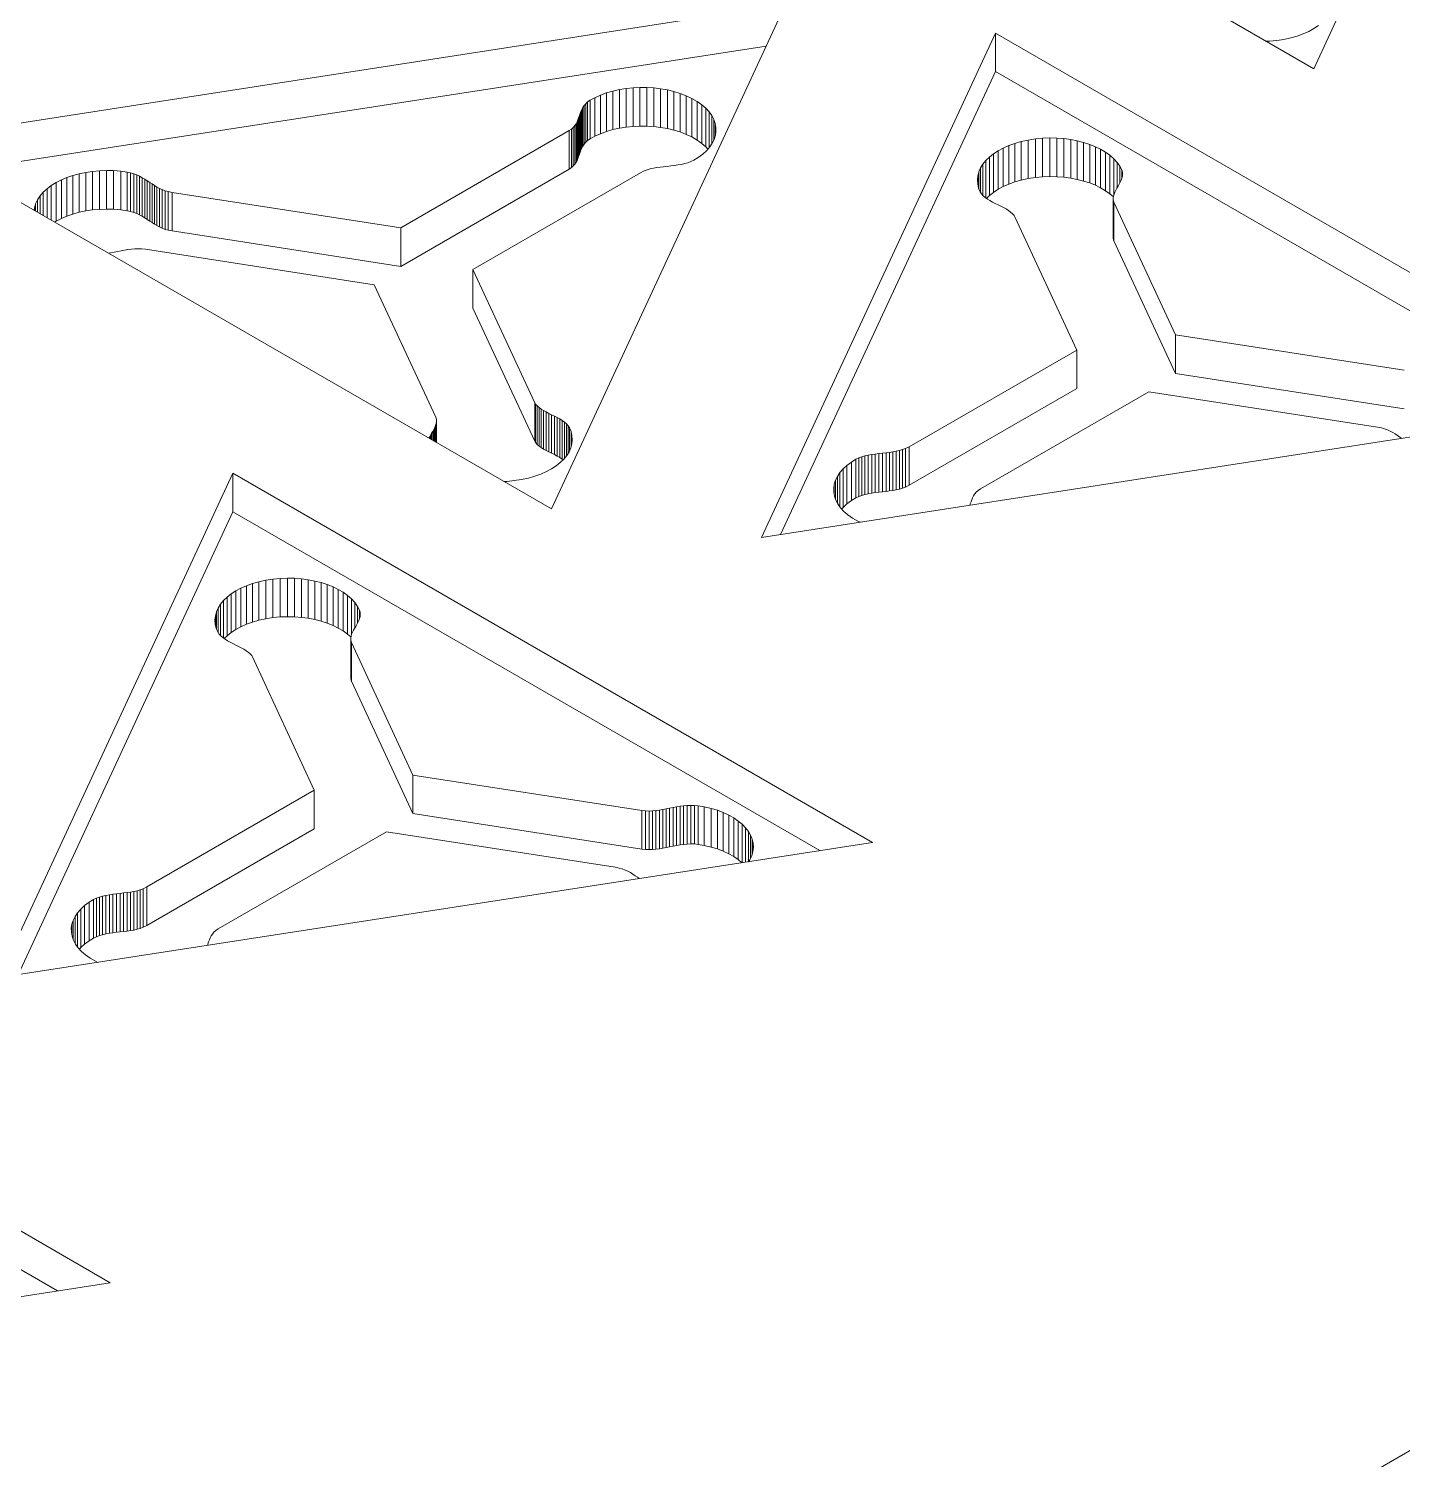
# Model space of a CAD drawing. Header units: inches. Extents: x 2.5 to 18.9, y 2.6 to 12.3.
# Drawn here: x 13.245 to 15.061, y 4.526 to 6.418 of the extents above; entities that cross this region are included whole.
import ezdxf

# ---------------------------------------------------------------- set-up
doc = ezdxf.new("R2010")
doc.units = ezdxf.units.IN
doc.header["$MEASUREMENT"] = 0

# ---------------------------------------------------------------- blocks, each defined once
blk = doc.blocks.new('A$C39963D99')
at = {"color": 0, "linetype": 'Continuous', "lineweight": 0, "extrusion": (3.33067e-16, 0.816497, 0.57735)}
for p, q in [((18.389, -3.5694), (18.0795, -4.2363)), ((18.0795, -4.2363), (17.2339, -3.7481)), ((15.2028, -7.7975), (22.0617, -3.8375)), ((16.2258, -4.3302), (17.3809, -4.1515)), ((17.3809, -4.1515), (17.0714, -4.8184)), ((18.0856, -4.1793), (18.0795, -4.1833)), ((17.349, -4.8561), (17.6584, -4.1892)), ((17.6584, -4.2402), (17.6584, -4.1892)), ((17.6584, -4.1892), (18.5041, -4.6774)), ((18.0304, -4.199), (18.0208, -4.1999)), ((18.0399, -4.1975), (18.0304, -4.199)), ((18.0489, -4.1955), (18.0399, -4.1975)), ((18.0574, -4.1931), (18.0489, -4.1955)), ((18.0654, -4.1902), (18.0574, -4.1931)), ((18.0728, -4.1869), (18.0654, -4.1902)), ((18.0795, -4.1833), (18.0728, -4.1869)), ((17.3554, -4.2064), (16.2955, -4.3704)), ((18.0208, -4.1999), (18.0166, -4.2)), ((17.6584, -4.2402), (17.3745, -4.8522)), ((18.4344, -4.6882), (17.6584, -4.2402)), ((17.1225, -4.2781), (17.1287, -4.2747)), ((17.1287, -4.2747), (17.1363, -4.2713)), ((17.1287, -4.3257), (17.1287, -4.2747)), ((17.1363, -4.2713), (17.1444, -4.2683)), ((17.1363, -4.3223), (17.1363, -4.2713)), ((17.1444, -4.2683), (17.1528, -4.2659)), ((17.1444, -4.3194), (17.1444, -4.2683)), ((17.1528, -4.2659), (17.1614, -4.264)), ((17.1528, -4.3169), (17.1528, -4.2659)), ((17.1614, -4.264), (17.1703, -4.2626)), ((17.1614, -4.315), (17.1614, -4.264)), ((17.1703, -4.2626), (17.1794, -4.2616)), ((17.1703, -4.3136), (17.1703, -4.2626)), ((17.1794, -4.2616), (17.1885, -4.2612)), ((17.1794, -4.3127), (17.1794, -4.2616)), ((17.1885, -4.3122), (17.1885, -4.2612)), ((17.1885, -4.2612), (17.1977, -4.2613)), ((17.1977, -4.3123), (17.1977, -4.2613)), ((17.1977, -4.2613), (17.2068, -4.2618)), ((17.2068, -4.3128), (17.2068, -4.2618)), ((17.2068, -4.2618), (17.2158, -4.2629)), ((17.2158, -4.3139), (17.2158, -4.2629)), ((17.2158, -4.2629), (17.2247, -4.2644)), ((17.2247, -4.3154), (17.2247, -4.2644)), ((17.2247, -4.2644), (17.2333, -4.2665)), ((17.2333, -4.3175), (17.2333, -4.2665)), ((17.2333, -4.2665), (17.2416, -4.269)), ((17.2416, -4.32), (17.2416, -4.269)), ((17.2416, -4.269), (17.2495, -4.2721)), ((17.2495, -4.3231), (17.2495, -4.2721)), ((17.2495, -4.2721), (17.257, -4.2756)), ((17.1093, -4.2957), (17.1103, -4.293)), ((17.1103, -4.293), (17.1115, -4.2903)), ((17.1103, -4.344), (17.1103, -4.293)), ((17.1115, -4.2903), (17.1129, -4.2876)), ((17.1115, -4.3413), (17.1115, -4.2903)), ((17.1129, -4.2876), (17.1146, -4.2851)), ((17.1129, -4.3387), (17.1129, -4.2876)), ((17.1146, -4.2851), (17.1168, -4.2826)), ((17.1146, -4.3361), (17.1146, -4.2851)), ((17.1168, -4.2826), (17.1193, -4.2803)), ((17.1168, -4.3336), (17.1168, -4.2826)), ((17.1193, -4.2803), (17.1225, -4.2781)), ((17.1193, -4.3313), (17.1193, -4.2803)), ((17.1225, -4.3291), (17.1225, -4.2781)), ((17.257, -4.3266), (17.257, -4.2756)), ((17.257, -4.2756), (17.264, -4.2796)), ((17.264, -4.3306), (17.264, -4.2796)), ((17.264, -4.2796), (17.2701, -4.2839)), ((17.2701, -4.335), (17.2701, -4.2839)), ((17.2701, -4.2839), (17.2754, -4.2885)), ((17.2754, -4.3395), (17.2754, -4.2885)), ((17.2754, -4.2885), (17.2798, -4.2933)), ((17.2798, -4.3409), (17.2798, -4.2933)), ((17.2798, -4.2933), (17.2833, -4.2983)), ((17.1003, -4.3139), (17.1023, -4.3115)), ((17.1023, -4.3115), (17.104, -4.309)), ((17.1023, -4.3625), (17.1023, -4.3115)), ((17.104, -4.309), (17.1053, -4.3065)), ((17.104, -4.3601), (17.104, -4.309)), ((17.1053, -4.3065), (17.1064, -4.3038)), ((17.1053, -4.3575), (17.1053, -4.3065)), ((17.1064, -4.3038), (17.1074, -4.3011)), ((17.1064, -4.3549), (17.1064, -4.3038)), ((17.1074, -4.3011), (17.1084, -4.2984)), ((17.1074, -4.3522), (17.1074, -4.3011)), ((17.1084, -4.2984), (17.1093, -4.2957)), ((17.1084, -4.3494), (17.1084, -4.2984)), ((17.1093, -4.3467), (17.1093, -4.2957)), ((17.1794, -4.3127), (17.1703, -4.3136)), ((17.1885, -4.3122), (17.1794, -4.3127)), ((17.1977, -4.3123), (17.1885, -4.3122)), ((17.2068, -4.3128), (17.1977, -4.3123)), ((17.2158, -4.3139), (17.2068, -4.3128)), ((17.2833, -4.3359), (17.2833, -4.2983)), ((17.2833, -4.2983), (17.286, -4.3034)), ((17.286, -4.3308), (17.286, -4.3034)), ((17.286, -4.3034), (17.2878, -4.3086)), ((17.2878, -4.3255), (17.2878, -4.3086)), ((17.2878, -4.3086), (17.2888, -4.3139)), ((17.0714, -4.8184), (16.2258, -4.3302)), ((16.8724, -4.4466), (17.0947, -4.3182)), ((17.0947, -4.3182), (17.0979, -4.3161)), ((17.0947, -4.3693), (17.0947, -4.3182)), ((17.0979, -4.3161), (17.1003, -4.3139)), ((17.0979, -4.3671), (17.0979, -4.3161)), ((17.1003, -4.3649), (17.1003, -4.3139)), ((17.1193, -4.3313), (17.1168, -4.3336)), ((17.1225, -4.3291), (17.1193, -4.3313)), ((17.1287, -4.3257), (17.1225, -4.3291)), ((17.1363, -4.3223), (17.1287, -4.3257)), ((17.1444, -4.3194), (17.1363, -4.3223)), ((17.1528, -4.3169), (17.1444, -4.3194)), ((17.1614, -4.315), (17.1528, -4.3169)), ((17.1703, -4.3136), (17.1614, -4.315)), ((17.2247, -4.3154), (17.2158, -4.3139)), ((17.2333, -4.3175), (17.2247, -4.3154)), ((17.2416, -4.32), (17.2333, -4.3175)), ((17.2495, -4.3231), (17.2416, -4.32)), ((17.257, -4.3266), (17.2495, -4.3231)), ((17.264, -4.3306), (17.257, -4.3266)), ((17.2701, -4.335), (17.264, -4.3306)), ((17.2865, -4.3297), (17.2841, -4.3348)), ((17.2882, -4.3244), (17.2865, -4.3297)), ((17.2889, -4.3192), (17.2882, -4.3244)), ((17.2888, -4.3199), (17.2888, -4.3139)), ((17.2888, -4.3139), (17.2889, -4.3192)), ((17.6927, -4.3326), (17.7018, -4.3306)), ((17.7018, -4.3306), (17.7113, -4.3291)), ((17.7018, -4.3816), (17.7018, -4.3306)), ((17.7113, -4.3291), (17.7208, -4.3282)), ((17.7113, -4.3801), (17.7113, -4.3291)), ((17.7208, -4.3282), (17.7304, -4.3279)), ((17.7208, -4.3792), (17.7208, -4.3282)), ((17.7304, -4.3789), (17.7304, -4.3279)), ((17.7304, -4.3279), (17.7397, -4.3281)), ((17.7397, -4.3791), (17.7397, -4.3281)), ((17.7397, -4.3281), (17.749, -4.3288)), ((17.749, -4.3798), (17.749, -4.3288)), ((17.749, -4.3288), (17.758, -4.33)), ((17.758, -4.381), (17.758, -4.33)), ((17.758, -4.33), (17.7667, -4.3317)), ((17.7667, -4.3827), (17.7667, -4.3317)), ((17.7667, -4.3317), (17.7751, -4.3338)), ((17.1084, -4.3494), (17.1074, -4.3522)), ((17.1093, -4.3467), (17.1084, -4.3494)), ((17.1103, -4.344), (17.1093, -4.3467)), ((17.1115, -4.3413), (17.1103, -4.344)), ((17.1129, -4.3387), (17.1115, -4.3413)), ((17.1146, -4.3361), (17.1129, -4.3387)), ((17.1168, -4.3336), (17.1146, -4.3361)), ((17.2715, -4.3493), (17.2656, -4.3537)), ((17.2754, -4.3395), (17.2701, -4.335)), ((17.2765, -4.3447), (17.2715, -4.3493)), ((17.2783, -4.3427), (17.2754, -4.3395)), ((17.2807, -4.3398), (17.2765, -4.3447)), ((17.2841, -4.3348), (17.2807, -4.3398)), ((17.6506, -4.3531), (17.656, -4.3488)), ((17.656, -4.3488), (17.6621, -4.3448)), ((17.656, -4.3998), (17.656, -4.3488)), ((17.6621, -4.3448), (17.6688, -4.3412)), ((17.6621, -4.3958), (17.6621, -4.3448)), ((17.6688, -4.3412), (17.6762, -4.3379)), ((17.6688, -4.3922), (17.6688, -4.3412)), ((17.6762, -4.3379), (17.6842, -4.335)), ((17.6762, -4.3889), (17.6762, -4.3379)), ((17.6842, -4.335), (17.6927, -4.3326)), ((17.6842, -4.386), (17.6842, -4.335)), ((17.6927, -4.3836), (17.6927, -4.3326)), ((17.7751, -4.3848), (17.7751, -4.3338)), ((17.7751, -4.3338), (17.7831, -4.3364)), ((17.7831, -4.3874), (17.7831, -4.3364)), ((17.7831, -4.3364), (17.7906, -4.3394)), ((17.7906, -4.3905), (17.7906, -4.3394)), ((17.7906, -4.3394), (17.7976, -4.3428)), ((17.7976, -4.3939), (17.7976, -4.3428)), ((17.7976, -4.3428), (17.8041, -4.3466)), ((17.8041, -4.3977), (17.8041, -4.3466)), ((17.8041, -4.3466), (17.8099, -4.3508)), ((17.8099, -4.4019), (17.8099, -4.3508)), ((17.8099, -4.3508), (17.8151, -4.3553)), ((17.0947, -4.3693), (16.8724, -4.4977)), ((17.0979, -4.3671), (17.0947, -4.3693)), ((17.1003, -4.3649), (17.0979, -4.3671)), ((17.1023, -4.3625), (17.1003, -4.3649)), ((17.104, -4.3601), (17.1023, -4.3625)), ((17.1053, -4.3575), (17.104, -4.3601)), ((17.1064, -4.3549), (17.1053, -4.3575)), ((17.1074, -4.3522), (17.1064, -4.3549)), ((17.2019, -4.3689), (17.1979, -4.37)), ((17.2062, -4.3679), (17.2019, -4.3689)), ((17.2106, -4.3671), (17.2062, -4.3679)), ((17.2152, -4.3665), (17.2106, -4.3671)), ((17.2198, -4.3659), (17.2152, -4.3665)), ((17.2245, -4.3654), (17.2198, -4.3659)), ((17.2293, -4.3649), (17.2245, -4.3654)), ((17.234, -4.3643), (17.2293, -4.3649)), ((17.2386, -4.3636), (17.234, -4.3643)), ((17.2432, -4.3628), (17.2386, -4.3636)), ((17.2476, -4.3618), (17.2432, -4.3628)), ((17.2519, -4.3606), (17.2476, -4.3618)), ((17.2559, -4.3591), (17.2519, -4.3606)), ((17.2597, -4.3573), (17.2559, -4.3591)), ((17.2656, -4.3537), (17.2597, -4.3573)), ((17.6366, -4.3726), (17.6389, -4.3674)), ((17.6389, -4.3674), (17.642, -4.3624)), ((17.6389, -4.4001), (17.6389, -4.3674)), ((17.642, -4.3624), (17.6459, -4.3576)), ((17.642, -4.404), (17.642, -4.3624)), ((17.6459, -4.3576), (17.6506, -4.3531)), ((17.6459, -4.4073), (17.6459, -4.3576)), ((17.6506, -4.4041), (17.6506, -4.3531)), ((17.8151, -4.4027), (17.8151, -4.3553)), ((17.8151, -4.3553), (17.8195, -4.3602)), ((17.8195, -4.3936), (17.8195, -4.3602)), ((17.8195, -4.3602), (17.8231, -4.3653)), ((17.8231, -4.3871), (17.8231, -4.3653)), ((17.8231, -4.3653), (17.8256, -4.3701)), ((16.4101, -4.3907), (16.4165, -4.3868)), ((16.4165, -4.3868), (16.4234, -4.3833)), ((16.4165, -4.4378), (16.4165, -4.3868)), ((16.4234, -4.3833), (16.4308, -4.3802)), ((16.4234, -4.4343), (16.4234, -4.3833)), ((16.4308, -4.3802), (16.4387, -4.3775)), ((16.4308, -4.4312), (16.4308, -4.3802)), ((16.4387, -4.3775), (16.4469, -4.3752)), ((16.4387, -4.4285), (16.4387, -4.3775)), ((16.4469, -4.3752), (16.4556, -4.3734)), ((16.4469, -4.4262), (16.4469, -4.3752)), ((16.4556, -4.3734), (16.4645, -4.3721)), ((16.4556, -4.4244), (16.4556, -4.3734)), ((16.4645, -4.3721), (16.4737, -4.3712)), ((16.4645, -4.4231), (16.4645, -4.3721)), ((16.4737, -4.3712), (16.4831, -4.3709)), ((16.4737, -4.4223), (16.4737, -4.3712)), ((16.4831, -4.4219), (16.4831, -4.3709)), ((16.4831, -4.3709), (16.4925, -4.3711)), ((16.4925, -4.4222), (16.4925, -4.3711)), ((16.4925, -4.3711), (16.5021, -4.3719)), ((16.5021, -4.4229), (16.5021, -4.3719)), ((16.5021, -4.3719), (16.5105, -4.373)), ((16.5105, -4.4241), (16.5105, -4.373)), ((16.5105, -4.373), (16.515, -4.374)), ((16.515, -4.4251), (16.515, -4.374)), ((16.515, -4.374), (16.5193, -4.3753)), ((16.5193, -4.4263), (16.5193, -4.3753)), ((16.5193, -4.3753), (16.5232, -4.3768)), ((16.5232, -4.4279), (16.5232, -4.3768)), ((16.5232, -4.3768), (16.5269, -4.3786)), ((16.5269, -4.4296), (16.5269, -4.3786)), ((16.5269, -4.3786), (16.5304, -4.3804)), ((16.5304, -4.4315), (16.5304, -4.3804)), ((16.5304, -4.3804), (16.5338, -4.3825)), ((16.5338, -4.4335), (16.5338, -4.3825)), ((16.5338, -4.3825), (16.537, -4.3845)), ((16.537, -4.4356), (16.537, -4.3845)), ((16.537, -4.3845), (16.5402, -4.3866)), ((16.5402, -4.4377), (16.5402, -4.3866)), ((16.5402, -4.3866), (16.5433, -4.3887)), ((16.5433, -4.4398), (16.5433, -4.3887)), ((16.5433, -4.3887), (16.5465, -4.3908)), ((17.189, -4.374), (16.9677, -4.5018)), ((17.1942, -4.3715), (17.189, -4.374)), ((17.1979, -4.37), (17.1942, -4.3715)), ((17.6346, -4.3833), (17.6351, -4.3779)), ((17.635, -4.3887), (17.6346, -4.3833)), ((17.6363, -4.3943), (17.635, -4.3887)), ((17.6351, -4.3779), (17.6366, -4.3726)), ((17.6351, -4.3895), (17.6351, -4.3779)), ((17.6366, -4.395), (17.6366, -4.3726)), ((17.6762, -4.3889), (17.6688, -4.3922)), ((17.6842, -4.386), (17.6762, -4.3889)), ((17.6927, -4.3836), (17.6842, -4.386)), ((17.7018, -4.3816), (17.6927, -4.3836)), ((17.7113, -4.3801), (17.7018, -4.3816)), ((17.7208, -4.3792), (17.7113, -4.3801)), ((17.7304, -4.3789), (17.7208, -4.3792)), ((17.7397, -4.3791), (17.7304, -4.3789)), ((17.749, -4.3798), (17.7397, -4.3791)), ((17.758, -4.381), (17.749, -4.3798)), ((17.7667, -4.3827), (17.758, -4.381)), ((17.7751, -4.3848), (17.7667, -4.3827)), ((17.7831, -4.3874), (17.7751, -4.3848)), ((17.7906, -4.3905), (17.7831, -4.3874)), ((17.8235, -4.3864), (17.8221, -4.3891)), ((17.8248, -4.3837), (17.8235, -4.3864)), ((17.8258, -4.3811), (17.8248, -4.3837)), ((17.8256, -4.3815), (17.8256, -4.3701)), ((17.8256, -4.3701), (17.8264, -4.3729)), ((17.8264, -4.3784), (17.8258, -4.3811)), ((17.8264, -4.3784), (17.8264, -4.3729)), ((17.8264, -4.3729), (17.8267, -4.3756)), ((17.8267, -4.3756), (17.8264, -4.3784)), ((16.3918, -4.4097), (16.3952, -4.4045)), ((16.3952, -4.4045), (16.3995, -4.3996)), ((16.3952, -4.428), (16.3952, -4.4045)), ((16.3995, -4.3996), (16.4045, -4.395)), ((16.3995, -4.4304), (16.3995, -4.3996)), ((16.4045, -4.395), (16.4101, -4.3907)), ((16.4045, -4.4333), (16.4045, -4.395)), ((16.4101, -4.4366), (16.4101, -4.3907)), ((16.5465, -4.4418), (16.5465, -4.3908)), ((16.5465, -4.3908), (16.5498, -4.3928)), ((16.5498, -4.4438), (16.5498, -4.3928)), ((16.5498, -4.3928), (16.5532, -4.3946)), ((16.5532, -4.4456), (16.5532, -4.3946)), ((16.5532, -4.3946), (16.5567, -4.3962)), ((16.5567, -4.4472), (16.5567, -4.3962)), ((16.5567, -4.3962), (16.5605, -4.3976)), ((16.5605, -4.4487), (16.5605, -4.3976)), ((16.5605, -4.3976), (16.5645, -4.3988)), ((16.5645, -4.4498), (16.5645, -4.3988)), ((16.5645, -4.3988), (16.57, -4.3999)), ((16.57, -4.4509), (16.57, -4.3999)), ((16.57, -4.3999), (16.8724, -4.4466)), ((17.6383, -4.3991), (17.6363, -4.3943)), ((17.64, -4.4018), (17.6383, -4.3991)), ((17.6422, -4.4042), (17.64, -4.4018)), ((17.6449, -4.4065), (17.6422, -4.4042)), ((17.6479, -4.4086), (17.6449, -4.4065)), ((17.6506, -4.4041), (17.6468, -4.4079)), ((17.656, -4.3998), (17.6506, -4.4041)), ((17.6621, -4.3958), (17.656, -4.3998)), ((17.6688, -4.3922), (17.6621, -4.3958)), ((17.7976, -4.3939), (17.7906, -4.3905)), ((17.8041, -4.3977), (17.7976, -4.3939)), ((17.8099, -4.4019), (17.8041, -4.3977)), ((17.8144, -4.4057), (17.8099, -4.4019)), ((17.8145, -4.4048), (17.8141, -4.4074)), ((17.8141, -4.4584), (17.8141, -4.4074)), ((17.8141, -4.4074), (17.8142, -4.41)), ((17.8153, -4.4021), (17.8145, -4.4048)), ((17.8163, -4.3995), (17.8153, -4.4021)), ((17.8176, -4.3969), (17.8163, -4.3995)), ((17.8191, -4.3943), (17.8176, -4.3969)), ((17.8206, -4.3917), (17.8191, -4.3943)), ((17.8221, -4.3891), (17.8206, -4.3917)), ((16.3874, -4.4235), (16.3877, -4.4207)), ((16.3877, -4.4207), (16.3893, -4.4152)), ((16.3877, -4.4236), (16.3877, -4.4207)), ((16.3893, -4.4152), (16.3918, -4.4097)), ((16.3893, -4.4245), (16.3893, -4.4152)), ((16.3918, -4.426), (16.3918, -4.4097)), ((16.4469, -4.4262), (16.4387, -4.4285)), ((16.4556, -4.4244), (16.4469, -4.4262)), ((16.4645, -4.4231), (16.4556, -4.4244)), ((16.4737, -4.4223), (16.4645, -4.4231)), ((16.4831, -4.4219), (16.4737, -4.4223)), ((16.4925, -4.4222), (16.4831, -4.4219)), ((16.5021, -4.4229), (16.4925, -4.4222)), ((16.5105, -4.4241), (16.5021, -4.4229)), ((16.515, -4.4251), (16.5105, -4.4241)), ((16.5193, -4.4263), (16.515, -4.4251)), ((16.5232, -4.4279), (16.5193, -4.4263)), ((17.6511, -4.4107), (17.6479, -4.4086)), ((17.6546, -4.4126), (17.6511, -4.4107)), ((17.6582, -4.4145), (17.6546, -4.4126)), ((17.6619, -4.4163), (17.6582, -4.4145)), ((17.6656, -4.4181), (17.6619, -4.4163)), ((17.6691, -4.42), (17.6656, -4.4181)), ((17.6726, -4.4218), (17.6691, -4.42)), ((17.6757, -4.4238), (17.6726, -4.4218)), ((17.6786, -4.4259), (17.6757, -4.4238)), ((17.6811, -4.428), (17.6786, -4.4259)), ((17.8142, -4.461), (17.8142, -4.41)), ((17.8142, -4.41), (17.815, -4.4129)), ((17.815, -4.4639), (17.815, -4.4129)), ((17.815, -4.4129), (17.8964, -4.5882)), ((16.4165, -4.4378), (16.4145, -4.4391)), ((16.4234, -4.4343), (16.4165, -4.4378)), ((16.4308, -4.4312), (16.4234, -4.4343)), ((16.4387, -4.4285), (16.4308, -4.4312)), ((16.5269, -4.4296), (16.5232, -4.4279)), ((16.5304, -4.4315), (16.5269, -4.4296)), ((16.5338, -4.4335), (16.5304, -4.4315)), ((16.537, -4.4356), (16.5338, -4.4335)), ((16.5402, -4.4377), (16.537, -4.4356)), ((16.5433, -4.4398), (16.5402, -4.4377)), ((16.5465, -4.4418), (16.5433, -4.4398)), ((16.5498, -4.4438), (16.5465, -4.4418)), ((16.5532, -4.4456), (16.5498, -4.4438)), ((16.5567, -4.4472), (16.5532, -4.4456)), ((17.6831, -4.4304), (17.6811, -4.428)), ((17.6842, -4.4321), (17.6831, -4.4304)), ((17.7659, -4.6083), (17.6842, -4.4321)), ((16.5605, -4.4487), (16.5567, -4.4472)), ((16.5645, -4.4498), (16.5605, -4.4487)), ((16.57, -4.4509), (16.5645, -4.4498)), ((16.8724, -4.4977), (16.57, -4.4509)), ((16.8724, -4.4977), (16.8724, -4.4466)), ((17.8142, -4.461), (17.8141, -4.4584)), ((17.815, -4.4639), (17.8142, -4.461)), ((17.8964, -4.6392), (17.815, -4.4639)), ((16.4886, -4.4798), (16.4858, -4.4803)), ((16.4932, -4.4789), (16.4886, -4.4798)), ((16.4978, -4.478), (16.4932, -4.4789)), ((16.5024, -4.4771), (16.4978, -4.478)), ((16.5069, -4.4762), (16.5024, -4.4771)), ((16.5114, -4.4755), (16.5069, -4.4762)), ((16.516, -4.4749), (16.5114, -4.4755)), ((16.5205, -4.4745), (16.516, -4.4749)), ((16.525, -4.4743), (16.5205, -4.4745)), ((16.5295, -4.4745), (16.525, -4.4743)), ((16.5345, -4.475), (16.5295, -4.4745)), ((16.8372, -4.5219), (16.5345, -4.475)), ((16.9677, -4.5528), (16.9677, -4.5018)), ((16.9677, -4.5018), (17.0494, -4.6779)), ((16.9186, -4.6972), (16.8372, -4.5219)), ((17.0494, -4.729), (16.9677, -4.5528)), ((17.8964, -4.6392), (17.8964, -4.5882)), ((17.8964, -4.5882), (18.1991, -4.635)), ((17.5446, -4.7361), (17.7659, -4.6083)), ((17.7659, -4.6593), (17.7659, -4.6083)), ((18.1991, -4.6861), (17.8964, -4.6392)), ((17.7659, -4.6593), (17.5446, -4.7871)), ((17.8612, -4.6634), (17.6388, -4.7918)), ((18.1636, -4.7102), (17.8612, -4.6634)), ((17.0494, -4.729), (17.0494, -4.6779)), ((17.0494, -4.6779), (17.0505, -4.6797)), ((17.0505, -4.7307), (17.0505, -4.6797)), ((17.0505, -4.6797), (17.0525, -4.682)), ((17.0525, -4.7331), (17.0525, -4.682)), ((17.0525, -4.682), (17.055, -4.6842)), ((17.055, -4.7352), (17.055, -4.6842)), ((17.055, -4.6842), (17.0579, -4.6863)), ((17.0579, -4.7373), (17.0579, -4.6863)), ((17.0579, -4.6863), (17.061, -4.6882)), ((17.061, -4.7393), (17.061, -4.6882)), ((17.061, -4.6882), (17.0644, -4.6901)), ((17.0644, -4.7411), (17.0644, -4.6901)), ((17.0644, -4.6901), (17.068, -4.692)), ((18.5041, -4.6774), (17.349, -4.8561)), ((16.916, -4.7132), (16.9173, -4.7105)), ((16.9173, -4.7105), (16.9183, -4.7079)), ((16.9173, -4.7294), (16.9173, -4.7105)), ((16.9183, -4.7079), (16.9191, -4.7053)), ((16.9183, -4.73), (16.9183, -4.7079)), ((16.9193, -4.7001), (16.9186, -4.6972)), ((16.9191, -4.7053), (16.9195, -4.7027)), ((16.9191, -4.7304), (16.9191, -4.7053)), ((16.9195, -4.7027), (16.9193, -4.7001)), ((16.9195, -4.7306), (16.9195, -4.7027)), ((17.068, -4.743), (17.068, -4.692)), ((17.068, -4.692), (17.0717, -4.6938)), ((17.0717, -4.7448), (17.0717, -4.6938)), ((17.0717, -4.6938), (17.0753, -4.6956)), ((17.0753, -4.7466), (17.0753, -4.6956)), ((17.0753, -4.6956), (17.079, -4.6975)), ((17.079, -4.7485), (17.079, -4.6975)), ((17.079, -4.6975), (17.0824, -4.6994)), ((17.0824, -4.7504), (17.0824, -4.6994)), ((17.0824, -4.6994), (17.0857, -4.7014)), ((17.0857, -4.7525), (17.0857, -4.7014)), ((17.0857, -4.7014), (17.0887, -4.7036)), ((17.0887, -4.7511), (17.0887, -4.7036)), ((17.0887, -4.7036), (17.0914, -4.7059)), ((17.0914, -4.7479), (17.0914, -4.7059)), ((17.0914, -4.7059), (17.0936, -4.7083)), ((17.0936, -4.7444), (17.0936, -4.7083)), ((17.0936, -4.7083), (17.0953, -4.711)), ((18.1691, -4.7113), (18.1636, -4.7102)), ((16.9095, -4.7249), (16.9101, -4.7237)), ((16.9101, -4.7237), (16.9115, -4.721)), ((16.9101, -4.7252), (16.9101, -4.7237)), ((16.9115, -4.721), (16.913, -4.7184)), ((16.9115, -4.726), (16.9115, -4.721)), ((16.913, -4.7184), (16.9145, -4.7158)), ((16.913, -4.7269), (16.913, -4.7184)), ((16.9145, -4.7158), (16.916, -4.7132)), ((16.9145, -4.7278), (16.9145, -4.7158)), ((16.916, -4.7286), (16.916, -4.7132)), ((17.0505, -4.7307), (17.0494, -4.729)), ((17.0953, -4.7413), (17.0953, -4.711)), ((17.0953, -4.711), (17.0973, -4.7158)), ((17.0973, -4.7364), (17.0973, -4.7158)), ((17.0973, -4.7158), (17.0986, -4.7213)), ((17.099, -4.7268), (17.0984, -4.7322)), ((17.0986, -4.7304), (17.0986, -4.7213)), ((17.0986, -4.7213), (17.099, -4.7268)), ((18.1731, -4.7124), (18.1691, -4.7113)), ((18.1769, -4.7139), (18.1731, -4.7124)), ((18.1804, -4.7155), (18.1769, -4.7139)), ((18.1838, -4.7173), (18.1804, -4.7155)), ((18.1871, -4.7193), (18.1838, -4.7173)), ((18.1903, -4.7213), (18.1871, -4.7193)), ((18.1934, -4.7234), (18.1903, -4.7213)), ((18.1959, -4.7251), (18.1934, -4.7234)), ((17.0525, -4.7331), (17.0505, -4.7307)), ((17.055, -4.7352), (17.0525, -4.7331)), ((17.0579, -4.7373), (17.055, -4.7352)), ((17.061, -4.7393), (17.0579, -4.7373)), ((17.0644, -4.7411), (17.061, -4.7393)), ((17.068, -4.743), (17.0644, -4.7411)), ((17.0717, -4.7448), (17.068, -4.743)), ((17.0753, -4.7466), (17.0717, -4.7448)), ((17.079, -4.7485), (17.0753, -4.7466)), ((17.0916, -4.7477), (17.0877, -4.7524)), ((17.0947, -4.7427), (17.0916, -4.7477)), ((17.097, -4.7375), (17.0947, -4.7427)), ((17.0984, -4.7322), (17.097, -4.7375)), ((17.4817, -4.7495), (17.486, -4.7483)), ((17.486, -4.7483), (17.4904, -4.7473)), ((17.486, -4.7993), (17.486, -4.7483)), ((17.4904, -4.7473), (17.4949, -4.7465)), ((17.4904, -4.7983), (17.4904, -4.7473)), ((17.4949, -4.7465), (17.4996, -4.7458)), ((17.4949, -4.7975), (17.4949, -4.7465)), ((17.4996, -4.7458), (17.5043, -4.7452)), ((17.4996, -4.7968), (17.4996, -4.7458)), ((17.5043, -4.7452), (17.5091, -4.7447)), ((17.5043, -4.7962), (17.5043, -4.7452)), ((17.5091, -4.7447), (17.5138, -4.7442)), ((17.5091, -4.7957), (17.5091, -4.7447)), ((17.5138, -4.7442), (17.5184, -4.7436)), ((17.5138, -4.7952), (17.5138, -4.7442)), ((17.5184, -4.7436), (17.523, -4.7429)), ((17.5184, -4.7946), (17.5184, -4.7436)), ((17.523, -4.7429), (17.5274, -4.7421)), ((17.523, -4.794), (17.523, -4.7429)), ((17.5274, -4.7421), (17.5316, -4.7412)), ((17.5274, -4.7932), (17.5274, -4.7421)), ((17.5316, -4.7412), (17.5357, -4.74)), ((17.5316, -4.7922), (17.5316, -4.7412)), ((17.5357, -4.74), (17.5394, -4.7386)), ((17.5357, -4.7911), (17.5357, -4.74)), ((17.5394, -4.7386), (17.5446, -4.7361)), ((17.5394, -4.7896), (17.5394, -4.7386)), ((17.5446, -4.7871), (17.5446, -4.7361)), ((17.0715, -4.7653), (17.0647, -4.7689)), ((17.0776, -4.7613), (17.0715, -4.7653)), ((17.083, -4.757), (17.0776, -4.7613)), ((17.0824, -4.7504), (17.079, -4.7485)), ((17.0857, -4.7525), (17.0824, -4.7504)), ((17.0877, -4.7524), (17.083, -4.757)), ((17.0868, -4.7533), (17.0857, -4.7525)), ((17.4529, -4.7703), (17.4571, -4.7654)), ((17.4571, -4.7654), (17.4621, -4.7608)), ((17.4571, -4.8164), (17.4571, -4.7654)), ((17.4621, -4.7608), (17.468, -4.7564)), ((17.4621, -4.8118), (17.4621, -4.7608)), ((17.468, -4.7564), (17.4739, -4.7528)), ((17.468, -4.8074), (17.468, -4.7564)), ((17.4739, -4.7528), (17.4777, -4.751)), ((17.4739, -4.8038), (17.4739, -4.7528)), ((17.4777, -4.751), (17.4817, -4.7495)), ((17.4777, -4.802), (17.4777, -4.751)), ((17.4817, -4.8005), (17.4817, -4.7495)), ((16.3409, -5.4381), (16.6503, -4.7712)), ((16.6503, -4.8223), (16.6503, -4.7712)), ((16.6503, -4.7712), (17.496, -5.2594)), ((17.0127, -4.7819), (17.0085, -4.782)), ((17.0223, -4.781), (17.0127, -4.7819)), ((17.0318, -4.7795), (17.0223, -4.781)), ((17.0409, -4.7775), (17.0318, -4.7795)), ((17.0494, -4.7751), (17.0409, -4.7775)), ((17.0574, -4.7722), (17.0494, -4.7751)), ((17.0647, -4.7689), (17.0574, -4.7722)), ((17.4447, -4.7909), (17.4454, -4.7856)), ((17.4454, -4.7856), (17.447, -4.7804)), ((17.4454, -4.7997), (17.4454, -4.7856)), ((17.447, -4.7804), (17.4495, -4.7753)), ((17.447, -4.8052), (17.447, -4.7804)), ((17.4495, -4.7753), (17.4529, -4.7703)), ((17.4495, -4.8104), (17.4495, -4.7753)), ((17.4529, -4.8154), (17.4529, -4.7703)), ((17.4448, -4.7962), (17.4447, -4.7909)), ((17.4457, -4.8015), (17.4448, -4.7962)), ((17.4476, -4.8067), (17.4457, -4.8015)), ((17.4739, -4.8038), (17.468, -4.8074)), ((17.4777, -4.802), (17.4739, -4.8038)), ((17.4817, -4.8005), (17.4777, -4.802)), ((17.486, -4.7993), (17.4817, -4.8005)), ((17.4904, -4.7983), (17.486, -4.7993)), ((17.4949, -4.7975), (17.4904, -4.7983)), ((17.4996, -4.7968), (17.4949, -4.7975)), ((17.5043, -4.7962), (17.4996, -4.7968)), ((17.5091, -4.7957), (17.5043, -4.7962)), ((17.5138, -4.7952), (17.5091, -4.7957)), ((17.5184, -4.7946), (17.5138, -4.7952)), ((17.523, -4.794), (17.5184, -4.7946)), ((17.5274, -4.7932), (17.523, -4.794)), ((17.5316, -4.7922), (17.5274, -4.7932)), ((17.5357, -4.7911), (17.5316, -4.7922)), ((17.5394, -4.7896), (17.5357, -4.7911)), ((17.5446, -4.7871), (17.5394, -4.7896)), ((17.6283, -4.8036), (17.6271, -4.8062)), ((17.6296, -4.801), (17.6283, -4.8036)), ((17.6312, -4.7986), (17.6296, -4.801)), ((17.6332, -4.7962), (17.6312, -4.7986)), ((17.6357, -4.794), (17.6332, -4.7962)), ((17.6388, -4.7918), (17.6357, -4.794)), ((16.6503, -4.8223), (16.3664, -5.4342)), ((17.4263, -5.2702), (16.6503, -4.8223)), ((17.4503, -4.8118), (17.4476, -4.8067)), ((17.4538, -4.8168), (17.4503, -4.8118)), ((17.4582, -4.8216), (17.4538, -4.8168)), ((17.4571, -4.8164), (17.4553, -4.8184)), ((17.4621, -4.8118), (17.4571, -4.8164)), ((17.4635, -4.8261), (17.4582, -4.8216)), ((17.468, -4.8074), (17.4621, -4.8118)), ((17.6252, -4.8117), (17.6246, -4.8135)), ((17.6262, -4.8089), (17.6252, -4.8117)), ((17.6271, -4.8062), (17.6262, -4.8089)), ((17.4696, -4.8305), (17.4635, -4.8261)), ((17.4766, -4.8345), (17.4696, -4.8305)), ((17.4796, -4.8359), (17.4766, -4.8345)), ((16.6682, -4.9199), (16.6761, -4.917)), ((16.6761, -4.917), (16.6847, -4.9146)), ((16.6761, -4.968), (16.6761, -4.917)), ((16.6847, -4.9146), (16.6937, -4.9126)), ((16.6847, -4.9656), (16.6847, -4.9146)), ((16.6937, -4.9126), (16.7032, -4.9111)), ((16.6937, -4.9636), (16.6937, -4.9126)), ((16.7032, -4.9111), (16.7128, -4.9102)), ((16.7032, -4.9621), (16.7032, -4.9111)), ((16.7128, -4.9102), (16.7223, -4.9099)), ((16.7128, -4.9612), (16.7128, -4.9102)), ((16.7223, -4.9609), (16.7223, -4.9099)), ((16.7223, -4.9099), (16.7317, -4.9101)), ((16.7317, -4.9611), (16.7317, -4.9101)), ((16.7317, -4.9101), (16.7409, -4.9108)), ((16.7409, -4.9618), (16.7409, -4.9108)), ((16.7409, -4.9108), (16.7499, -4.912)), ((16.7499, -4.963), (16.7499, -4.912)), ((16.7499, -4.912), (16.7587, -4.9137)), ((16.7587, -4.9647), (16.7587, -4.9137)), ((16.7587, -4.9137), (16.767, -4.9158)), ((16.767, -4.9668), (16.767, -4.9158)), ((16.767, -4.9158), (16.775, -4.9184)), ((16.775, -4.9694), (16.775, -4.9184)), ((16.775, -4.9184), (16.7826, -4.9214)), ((16.6379, -4.9396), (16.6426, -4.9351)), ((16.6426, -4.9351), (16.648, -4.9308)), ((16.6426, -4.9861), (16.6426, -4.9351)), ((16.648, -4.9308), (16.654, -4.9268)), ((16.648, -4.9818), (16.648, -4.9308)), ((16.654, -4.9268), (16.6608, -4.9232)), ((16.654, -4.9778), (16.654, -4.9268)), ((16.6608, -4.9232), (16.6682, -4.9199)), ((16.6608, -4.9742), (16.6608, -4.9232)), ((16.6682, -4.9709), (16.6682, -4.9199)), ((16.7826, -4.9725), (16.7826, -4.9214)), ((16.7826, -4.9214), (16.7896, -4.9248)), ((16.7896, -4.9759), (16.7896, -4.9248)), ((16.7896, -4.9248), (16.796, -4.9286)), ((16.796, -4.9797), (16.796, -4.9286)), ((16.796, -4.9286), (16.8019, -4.9328)), ((16.8019, -4.9839), (16.8019, -4.9328)), ((16.8019, -4.9328), (16.807, -4.9373)), ((16.807, -4.9847), (16.807, -4.9373)), ((16.807, -4.9373), (16.8115, -4.9422)), ((16.6271, -4.9599), (16.6285, -4.9546)), ((16.6285, -4.9546), (16.6308, -4.9494)), ((16.6285, -4.977), (16.6285, -4.9546)), ((16.6308, -4.9494), (16.634, -4.9444)), ((16.6308, -4.9821), (16.6308, -4.9494)), ((16.634, -4.9444), (16.6379, -4.9396)), ((16.634, -4.986), (16.634, -4.9444)), ((16.6379, -4.9893), (16.6379, -4.9396)), ((16.8115, -4.9756), (16.8115, -4.9422)), ((16.8115, -4.9422), (16.8151, -4.9473)), ((16.8151, -4.9691), (16.8151, -4.9473)), ((16.8151, -4.9473), (16.8176, -4.9521)), ((16.8176, -4.9635), (16.8176, -4.9521)), ((16.8176, -4.9521), (16.8184, -4.9549)), ((16.8184, -4.9604), (16.8184, -4.9549)), ((16.8184, -4.9549), (16.8186, -4.9576)), ((16.6265, -4.9653), (16.6271, -4.9599)), ((16.6269, -4.9707), (16.6265, -4.9653)), ((16.6282, -4.9763), (16.6269, -4.9707)), ((16.6271, -4.9715), (16.6271, -4.9599)), ((16.6608, -4.9742), (16.654, -4.9778)), ((16.6682, -4.9709), (16.6608, -4.9742)), ((16.6761, -4.968), (16.6682, -4.9709)), ((16.6847, -4.9656), (16.6761, -4.968)), ((16.6937, -4.9636), (16.6847, -4.9656)), ((16.7032, -4.9621), (16.6937, -4.9636)), ((16.7128, -4.9612), (16.7032, -4.9621)), ((16.7223, -4.9609), (16.7128, -4.9612)), ((16.7317, -4.9611), (16.7223, -4.9609)), ((16.7409, -4.9618), (16.7317, -4.9611)), ((16.7499, -4.963), (16.7409, -4.9618)), ((16.7587, -4.9647), (16.7499, -4.963)), ((16.767, -4.9668), (16.7587, -4.9647)), ((16.775, -4.9694), (16.767, -4.9668)), ((16.7826, -4.9725), (16.775, -4.9694)), ((16.7896, -4.9759), (16.7826, -4.9725)), ((16.8126, -4.9737), (16.811, -4.9763)), ((16.8141, -4.9711), (16.8126, -4.9737)), ((16.8155, -4.9684), (16.8141, -4.9711)), ((16.8167, -4.9657), (16.8155, -4.9684)), ((16.8177, -4.9631), (16.8167, -4.9657)), ((16.8184, -4.9604), (16.8177, -4.9631)), ((16.8186, -4.9576), (16.8184, -4.9604)), ((16.6302, -4.9811), (16.6282, -4.9763)), ((16.6319, -4.9838), (16.6302, -4.9811)), ((16.6342, -4.9862), (16.6319, -4.9838)), ((16.6368, -4.9885), (16.6342, -4.9862)), ((16.6398, -4.9906), (16.6368, -4.9885)), ((16.6426, -4.9861), (16.6387, -4.9899)), ((16.6431, -4.9927), (16.6398, -4.9906)), ((16.648, -4.9818), (16.6426, -4.9861)), ((16.6466, -4.9946), (16.6431, -4.9927)), ((16.654, -4.9778), (16.648, -4.9818)), ((16.796, -4.9797), (16.7896, -4.9759)), ((16.8019, -4.9839), (16.796, -4.9797)), ((16.8063, -4.9877), (16.8019, -4.9839)), ((16.8064, -4.9868), (16.8061, -4.9894)), ((16.8061, -5.0404), (16.8061, -4.9894)), ((16.8061, -4.9894), (16.8062, -4.992)), ((16.8062, -5.043), (16.8062, -4.992)), ((16.8062, -4.992), (16.8069, -4.9949)), ((16.8072, -4.9841), (16.8064, -4.9868)), ((16.8083, -4.9815), (16.8072, -4.9841)), ((16.8096, -4.9789), (16.8083, -4.9815)), ((16.811, -4.9763), (16.8096, -4.9789)), ((16.6502, -4.9965), (16.6466, -4.9946)), ((16.6539, -4.9983), (16.6502, -4.9965)), ((16.6575, -5.0001), (16.6539, -4.9983)), ((16.6611, -5.002), (16.6575, -5.0001)), ((16.6645, -5.0038), (16.6611, -5.002)), ((16.6677, -5.0058), (16.6645, -5.0038)), ((16.6706, -5.0079), (16.6677, -5.0058)), ((16.673, -5.01), (16.6706, -5.0079)), ((16.6751, -5.0124), (16.673, -5.01)), ((16.6761, -5.0141), (16.6751, -5.0124)), ((16.8069, -5.0459), (16.8069, -4.9949)), ((16.8069, -4.9949), (16.8883, -5.1702)), ((16.7578, -5.1903), (16.6761, -5.0141)), ((16.8062, -5.043), (16.8061, -5.0404)), ((16.8069, -5.0459), (16.8062, -5.043)), ((16.8883, -5.2212), (16.8069, -5.0459)), ((16.8883, -5.2212), (16.8883, -5.1702)), ((16.8883, -5.1702), (17.191, -5.217)), ((16.5365, -5.3181), (16.7578, -5.1903)), ((16.7578, -5.2413), (16.7578, -5.1903)), ((17.191, -5.2681), (16.8883, -5.2212)), ((17.191, -5.2681), (17.191, -5.217)), ((17.191, -5.217), (17.196, -5.2176)), ((17.196, -5.2686), (17.196, -5.2176)), ((17.196, -5.2176), (17.2005, -5.2178)), ((17.2005, -5.2178), (17.2051, -5.2176)), ((17.2005, -5.2688), (17.2005, -5.2178)), ((17.2051, -5.2176), (17.2096, -5.2172)), ((17.2051, -5.2686), (17.2051, -5.2176)), ((17.2096, -5.2172), (17.2141, -5.2166)), ((17.2096, -5.2682), (17.2096, -5.2172)), ((17.2141, -5.2166), (17.2186, -5.2158)), ((17.2141, -5.2676), (17.2141, -5.2166)), ((17.2186, -5.2158), (17.2232, -5.215)), ((17.2186, -5.2669), (17.2186, -5.2158)), ((17.2232, -5.215), (17.2277, -5.2141)), ((17.2232, -5.266), (17.2232, -5.215)), ((17.2277, -5.2141), (17.2323, -5.2132)), ((17.2277, -5.2651), (17.2277, -5.2141)), ((17.2323, -5.2132), (17.2369, -5.2123)), ((17.2323, -5.2642), (17.2323, -5.2132)), ((17.2369, -5.2123), (17.2415, -5.2115)), ((17.2369, -5.2633), (17.2369, -5.2123)), ((17.2415, -5.2115), (17.2462, -5.2109)), ((17.2415, -5.2625), (17.2415, -5.2115)), ((17.2462, -5.2109), (17.2509, -5.2105)), ((17.2462, -5.2619), (17.2462, -5.2109)), ((17.2509, -5.2105), (17.2557, -5.2103)), ((17.2509, -5.2615), (17.2509, -5.2105)), ((17.2557, -5.2613), (17.2557, -5.2103)), ((17.2557, -5.2103), (17.2604, -5.2104)), ((17.2604, -5.2614), (17.2604, -5.2104)), ((17.2604, -5.2104), (17.2653, -5.2109)), ((17.2653, -5.2619), (17.2653, -5.2109)), ((17.2653, -5.2109), (17.2735, -5.2123)), ((17.2735, -5.2633), (17.2735, -5.2123)), ((17.2735, -5.2123), (17.2825, -5.2144)), ((17.2825, -5.2654), (17.2825, -5.2144)), ((17.2825, -5.2144), (17.2908, -5.2169)), ((17.2908, -5.268), (17.2908, -5.2169)), ((17.2908, -5.2169), (17.2987, -5.2199)), ((17.2987, -5.271), (17.2987, -5.2199)), ((17.2987, -5.2199), (17.3059, -5.2233)), ((17.3059, -5.2743), (17.3059, -5.2233)), ((17.3059, -5.2233), (17.3125, -5.227)), ((17.3125, -5.2781), (17.3125, -5.227)), ((17.3125, -5.227), (17.3184, -5.2311)), ((17.3184, -5.2821), (17.3184, -5.2311)), ((17.3184, -5.2311), (17.3236, -5.2354)), ((17.3236, -5.2861), (17.3236, -5.2354)), ((17.3236, -5.2354), (17.3281, -5.24)), ((17.3281, -5.2854), (17.3281, -5.24)), ((17.3281, -5.24), (17.3319, -5.2449)), ((16.7578, -5.2413), (16.5365, -5.3691)), ((16.8532, -5.2454), (16.6308, -5.3738)), ((17.1556, -5.2922), (16.8532, -5.2454)), ((17.3319, -5.2848), (17.3319, -5.2449)), ((17.3319, -5.2449), (17.3348, -5.2499)), ((17.3348, -5.2801), (17.3348, -5.2499)), ((17.3348, -5.2499), (17.3369, -5.2551)), ((17.3369, -5.2747), (17.3369, -5.2551)), ((17.3369, -5.2551), (17.3381, -5.2604)), ((17.496, -5.2594), (16.3409, -5.4381)), ((17.196, -5.2686), (17.191, -5.2681)), ((17.2005, -5.2688), (17.196, -5.2686)), ((17.2051, -5.2686), (17.2005, -5.2688)), ((17.2096, -5.2682), (17.2051, -5.2686)), ((17.2141, -5.2676), (17.2096, -5.2682)), ((17.2186, -5.2669), (17.2141, -5.2676)), ((17.2232, -5.266), (17.2186, -5.2669)), ((17.2277, -5.2651), (17.2232, -5.266)), ((17.2323, -5.2642), (17.2277, -5.2651)), ((17.2369, -5.2633), (17.2323, -5.2642)), ((17.2415, -5.2625), (17.2369, -5.2633)), ((17.2462, -5.2619), (17.2415, -5.2625)), ((17.2509, -5.2615), (17.2462, -5.2619)), ((17.2557, -5.2613), (17.2509, -5.2615)), ((17.2604, -5.2614), (17.2557, -5.2613)), ((17.2653, -5.2619), (17.2604, -5.2614)), ((17.2735, -5.2633), (17.2653, -5.2619)), ((17.2825, -5.2654), (17.2735, -5.2633)), ((17.2908, -5.268), (17.2825, -5.2654)), ((17.2987, -5.271), (17.2908, -5.268)), ((17.3059, -5.2743), (17.2987, -5.271)), ((17.3125, -5.2781), (17.3059, -5.2743)), ((17.3184, -5.2821), (17.3125, -5.2781)), ((17.3363, -5.2769), (17.3337, -5.2823)), ((17.3378, -5.2713), (17.3363, -5.2769)), ((17.3384, -5.2659), (17.3378, -5.2713)), ((17.3381, -5.2689), (17.3381, -5.2604)), ((17.3381, -5.2604), (17.3384, -5.2659)), ((17.161, -5.2933), (17.1556, -5.2922)), ((17.1651, -5.2944), (17.161, -5.2933)), ((17.1688, -5.2959), (17.1651, -5.2944)), ((17.1724, -5.2975), (17.1688, -5.2959)), ((17.3233, -5.2862), (17.3184, -5.2821)), ((17.3337, -5.2823), (17.3321, -5.2848)), ((17.1758, -5.2993), (17.1724, -5.2975)), ((17.179, -5.3013), (17.1758, -5.2993)), ((17.1822, -5.3033), (17.179, -5.3013)), ((17.1854, -5.3054), (17.1822, -5.3033)), ((17.1879, -5.3071), (17.1854, -5.3054)), ((16.46, -5.3384), (16.4659, -5.3348)), ((16.4659, -5.3348), (16.4697, -5.333)), ((16.4659, -5.3858), (16.4659, -5.3348)), ((16.4697, -5.333), (16.4737, -5.3315)), ((16.4697, -5.384), (16.4697, -5.333)), ((16.4737, -5.3315), (16.4779, -5.3303)), ((16.4737, -5.3825), (16.4737, -5.3315)), ((16.4779, -5.3303), (16.4823, -5.3293)), ((16.4779, -5.3813), (16.4779, -5.3303)), ((16.4823, -5.3293), (16.4869, -5.3285)), ((16.4823, -5.3803), (16.4823, -5.3293)), ((16.4869, -5.3285), (16.4916, -5.3278)), ((16.4869, -5.3795), (16.4869, -5.3285)), ((16.4916, -5.3278), (16.4963, -5.3272)), ((16.4916, -5.3788), (16.4916, -5.3278)), ((16.4963, -5.3272), (16.501, -5.3267)), ((16.4963, -5.3782), (16.4963, -5.3272)), ((16.501, -5.3267), (16.5057, -5.3262)), ((16.501, -5.3777), (16.501, -5.3267)), ((16.5057, -5.3262), (16.5104, -5.3256)), ((16.5057, -5.3772), (16.5057, -5.3262)), ((16.5104, -5.3256), (16.5149, -5.3249)), ((16.5104, -5.3766), (16.5104, -5.3256)), ((16.5149, -5.3249), (16.5193, -5.3241)), ((16.5149, -5.376), (16.5149, -5.3249)), ((16.5193, -5.3241), (16.5236, -5.3232)), ((16.5193, -5.3752), (16.5193, -5.3241)), ((16.5236, -5.3232), (16.5276, -5.322)), ((16.5236, -5.3742), (16.5236, -5.3232)), ((16.5276, -5.322), (16.5314, -5.3206)), ((16.5276, -5.3731), (16.5276, -5.322)), ((16.5314, -5.3206), (16.5365, -5.3181)), ((16.5314, -5.3716), (16.5314, -5.3206)), ((16.5365, -5.3691), (16.5365, -5.3181)), ((15.6422, -5.3533), (16.4879, -5.8415)), ((16.4415, -5.3573), (16.4448, -5.3523)), ((16.4448, -5.3523), (16.449, -5.3474)), ((16.4448, -5.3974), (16.4448, -5.3523)), ((16.449, -5.3474), (16.4541, -5.3428)), ((16.449, -5.3984), (16.449, -5.3474)), ((16.4541, -5.3428), (16.46, -5.3384)), ((16.4541, -5.3938), (16.4541, -5.3428)), ((16.46, -5.3894), (16.46, -5.3384)), ((16.4366, -5.3729), (16.4374, -5.3676)), ((16.4374, -5.3676), (16.439, -5.3624)), ((16.4374, -5.3817), (16.4374, -5.3676)), ((16.439, -5.3624), (16.4415, -5.3573)), ((16.439, -5.3872), (16.439, -5.3624)), ((16.4415, -5.3924), (16.4415, -5.3573)), ((16.5314, -5.3716), (16.5276, -5.3731)), ((16.5365, -5.3691), (16.5314, -5.3716)), ((16.4367, -5.3782), (16.4366, -5.3729)), ((16.4377, -5.3835), (16.4367, -5.3782)), ((16.4395, -5.3887), (16.4377, -5.3835)), ((16.4422, -5.3938), (16.4395, -5.3887)), ((16.46, -5.3894), (16.4541, -5.3938)), ((16.4659, -5.3858), (16.46, -5.3894)), ((16.4697, -5.384), (16.4659, -5.3858)), ((16.4737, -5.3825), (16.4697, -5.384)), ((16.4779, -5.3813), (16.4737, -5.3825)), ((16.4823, -5.3803), (16.4779, -5.3813)), ((16.4869, -5.3795), (16.4823, -5.3803)), ((16.4916, -5.3788), (16.4869, -5.3795)), ((16.4963, -5.3782), (16.4916, -5.3788)), ((16.501, -5.3777), (16.4963, -5.3782)), ((16.5057, -5.3772), (16.501, -5.3777)), ((16.5104, -5.3766), (16.5057, -5.3772)), ((16.5149, -5.376), (16.5104, -5.3766)), ((16.5193, -5.3752), (16.5149, -5.376)), ((16.5236, -5.3742), (16.5193, -5.3752)), ((16.5276, -5.3731), (16.5236, -5.3742)), ((16.6181, -5.3909), (16.6172, -5.3937)), ((16.6191, -5.3882), (16.6181, -5.3909)), ((16.6202, -5.3856), (16.6191, -5.3882)), ((16.6216, -5.383), (16.6202, -5.3856)), ((16.6232, -5.3806), (16.6216, -5.383)), ((16.6252, -5.3782), (16.6232, -5.3806)), ((16.6276, -5.376), (16.6252, -5.3782)), ((16.6308, -5.3738), (16.6276, -5.376)), ((16.4182, -5.8523), (15.6422, -5.4043)), ((16.4458, -5.3988), (16.4422, -5.3938)), ((16.4502, -5.4036), (16.4458, -5.3988)), ((16.449, -5.3984), (16.4473, -5.4004)), ((16.4541, -5.3938), (16.449, -5.3984)), ((16.4554, -5.4081), (16.4502, -5.4036)), ((16.4616, -5.4125), (16.4554, -5.4081)), ((16.6172, -5.3937), (16.6166, -5.3955)), ((16.4685, -5.4165), (16.4616, -5.4125)), ((16.4716, -5.4179), (16.4685, -5.4165)), ((16.4879, -5.8415), (15.3328, -6.0202))]:
    blk.add_line(p, q, dxfattribs=at)

msp = doc.modelspace()

# ---------------------------------------------------------------- block references
msp.add_blockref('A$C39963D99', (-3.1356, 10.6011))

doc.saveas('drawing.dxf')
